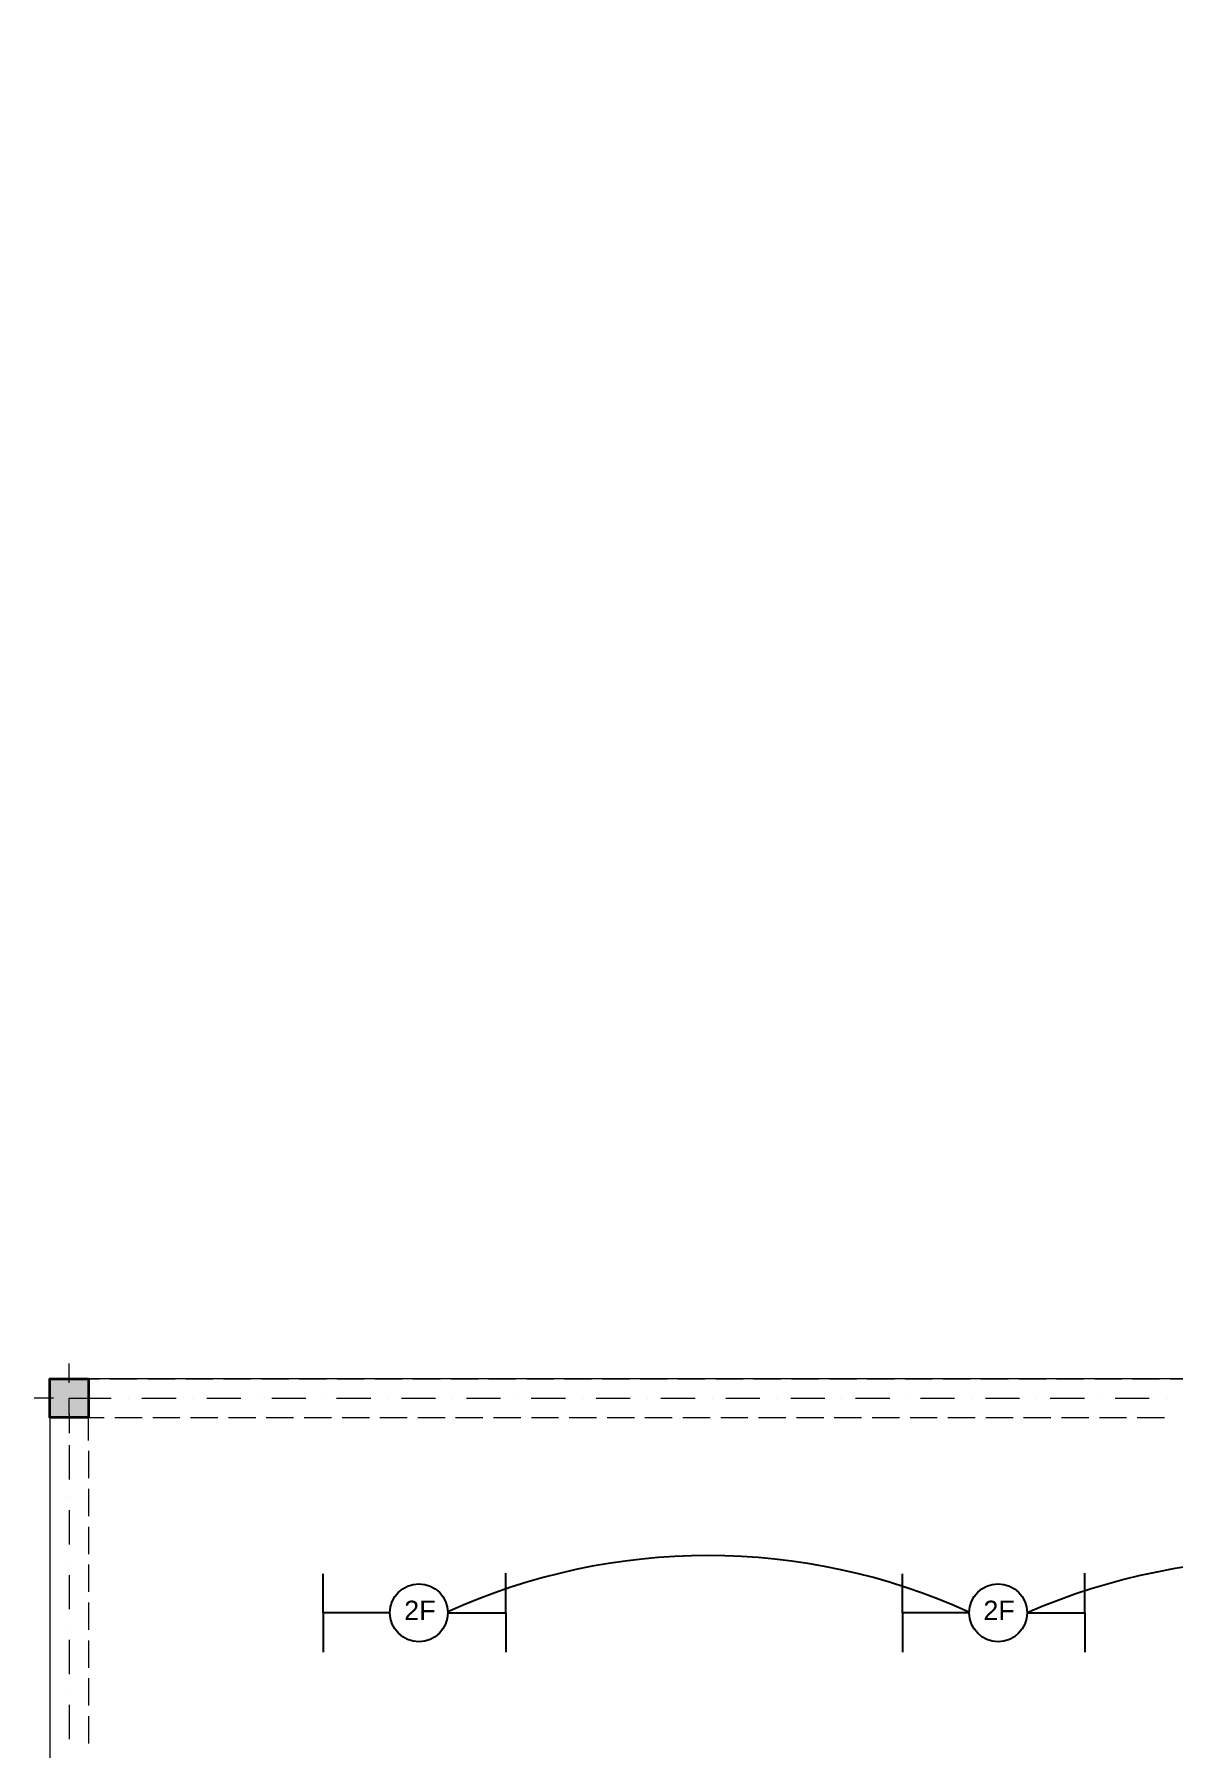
# Model space of a CAD drawing. Header units: inches. Extents: x 206002 to 410047, y 60394 to 83306.
# Drawn here: x 207022 to 212924, y 72378 to 81254 of the extents above; entities that cross this region are included whole.
import ezdxf

# ---------------------------------------------------------------- set-up
doc = ezdxf.new("R2010")
doc.units = ezdxf.units.IN
doc.header["$MEASUREMENT"] = 0
doc.layers.add('LIGHTING', color=1, linetype='Continuous')
doc.layers.add('PDF_Structural - Bearing', color=7, linetype='Continuous')
doc.styles.get("Standard").update_dxf_attribs({"font": 'arial.ttf'})

msp = doc.modelspace()

# ---------------------------------------------------------------- linework, layer by layer
at = {"layer": 'LIGHTING'}
for p, q in [((208518.4, 73082), (208518.4, 73284)), ((209464, 73082), (209464, 73287.3)), ((211518.4, 73082), (211518.4, 73284)), ((212464, 73082), (212464, 73287.3)), ((208864.2, 73082), (208518.4, 73082)), ((208518.4, 73082), (208518.4, 72877.9)), ((209164.2, 73082), (209464, 73082)), ((209464, 73082), (209464, 72877.9)), ((211864.2, 73082), (211518.4, 73082)), ((211518.4, 73082), (211518.4, 72877.9)), ((212164.2, 73082), (212464, 73082)), ((212464, 73082), (212464, 72877.9))]:
    msp.add_line(p, q, dxfattribs=at)
for centre in [(209014.2, 73082), (212014.2, 73082)]:
    msp.add_circle(centre, 150, dxfattribs=at)
for centre, radius, start, end in [((210511.6, 70119.8), 3258.7, 65.51306, 114.44537), ((213518.5, 69948), 3414.1, 66.2857, 113.37071)]:
    msp.add_arc(centre, radius, start, end, dxfattribs=at)
at = {"layer": 'PDF_Structural - Bearing', "lineweight": 18}
msp.add_lwpolyline([(271070.4, 74292.9), (240590.2, 74292.9), (240590.2, 81254.4), (237582.3, 81254.4), (237582.3, 74292.9), (207102.1, 74292.9), (207102.1, 65369.4), (216627.1, 65369.4), (216627.1, 63865.4), (261745.9, 63865.4), (261745.9, 65369.4), (271070.4, 65369.4)], close=True, dxfattribs=at)
at = {"layer": 'PDF_Structural - Bearing', "lineweight": 0}
for points in [[(207202.3, 74272.8), (207202.3, 74373.1)], [(207122.1, 74192.6), (207021.9, 74192.6)], [(207202.3, 74192.6), (207202.3, 74192.6)], [(207282.6, 74192.6), (207382.8, 74192.6)], [(207202.3, 74112.4), (207202.3, 74012.1)]]:
    msp.add_lwpolyline(points, dxfattribs=at)
at = {"layer": 'PDF_Structural - Bearing', "lineweight": 18}
for points in [[(207102.1, 74170.7), (207102.1, 74292.9), (207162.9, 74292.9)], [(207217.6, 74292.9), (207359.1, 74292.9)], [(207413.7, 74292.9), (207555.2, 74292.9)], [(207609.8, 74292.9), (207751.3, 74292.9)], [(207806, 74292.9), (207947.4, 74292.9)], [(208002.1, 74292.9), (208143.6, 74292.9)], [(208198.2, 74292.9), (208339.7, 74292.9)], [(208394.3, 74292.9), (208535.8, 74292.9)], [(208590.5, 74292.9), (208732, 74292.9)], [(208786.6, 74292.9), (208928.1, 74292.9)], [(208982.7, 74292.9), (209124.2, 74292.9)], [(209178.9, 74292.9), (209320.3, 74292.9)], [(209375, 74292.9), (209516.5, 74292.9)], [(209571.1, 74292.9), (209712.6, 74292.9)], [(209767.2, 74292.9), (209908.7, 74292.9)], [(209963.4, 74292.9), (210104.8, 74292.9)], [(210159.5, 74292.9), (210301, 74292.9)], [(210355.6, 74292.9), (210497.1, 74292.9)], [(210551.7, 74292.9), (210693.2, 74292.9)], [(210747.9, 74292.9), (210889.4, 74292.9)], [(210944, 74292.9), (211085.5, 74292.9)], [(211140.1, 74292.9), (211281.6, 74292.9)], [(211336.3, 74292.9), (211477.7, 74292.9)], [(211532.4, 74292.9), (211673.9, 74292.9)], [(211728.5, 74292.9), (211870, 74292.9)], [(211924.6, 74292.9), (212066.1, 74292.9)], [(212120.8, 74292.9), (212262.2, 74292.9)], [(212316.9, 74292.9), (212458.4, 74292.9)], [(212513, 74292.9), (212654.5, 74292.9)], [(212709.1, 74292.9), (212850.7, 74292.9)], [(212905.3, 74292.9), (213046.8, 74292.9)], [(207102.1, 74116.1), (207102.1, 73974.6)], [(207302.6, 73974.6), (207302.6, 74092.3), (207384.4, 74092.3)], [(207439, 74092.3), (207580.5, 74092.3)], [(207635.1, 74092.3), (207776.6, 74092.3)], [(207831.3, 74092.3), (207972.8, 74092.3)], [(208027.4, 74092.3), (208168.9, 74092.3)], [(208223.5, 74092.3), (208365, 74092.3)], [(208419.7, 74092.3), (208561.1, 74092.3)], [(208615.8, 74092.3), (208757.3, 74092.3)], [(208811.9, 74092.3), (208953.4, 74092.3)], [(209008, 74092.3), (209149.5, 74092.3)], [(209204.2, 74092.3), (209345.7, 74092.3)], [(209400.3, 74092.3), (209541.8, 74092.3)], [(209596.4, 74092.3), (209737.9, 74092.3)], [(209792.6, 74092.3), (209934, 74092.3)], [(209988.7, 74092.3), (210130.2, 74092.3)], [(210184.8, 74092.3), (210326.3, 74092.3)], [(210380.9, 74092.3), (210522.4, 74092.3)], [(210577.1, 74092.3), (210718.5, 74092.3)], [(210773.2, 74092.3), (210914.7, 74092.3)], [(210969.3, 74092.3), (211110.8, 74092.3)], [(211165.4, 74092.3), (211306.9, 74092.3)], [(211361.6, 74092.3), (211503.1, 74092.3)], [(211557.7, 74092.3), (211699.2, 74092.3)], [(211753.8, 74092.3), (211895.3, 74092.3)], [(211950, 74092.3), (212091.4, 74092.3)], [(212146.1, 74092.3), (212287.6, 74092.3)], [(212342.2, 74092.3), (212483.7, 74092.3)], [(212538.3, 74092.3), (212679.8, 74092.3)], [(212734.5, 74092.3), (212875.9, 74092.3)], [(207102.1, 73920), (207102.1, 73778.5)], [(207302.6, 73920), (207302.6, 73778.5)], [(207102.1, 73723.9), (207102.1, 73582.4)], [(207302.6, 73723.9), (207302.6, 73582.4)], [(207102.1, 73527.7), (207102.1, 73386.2)], [(207302.6, 73527.7), (207302.6, 73386.2)], [(207102.1, 73331.5), (207102.1, 73190)], [(207302.6, 73331.5), (207302.6, 73190)], [(207102.1, 73135.4), (207102.1, 72993.9)], [(207302.6, 73135.4), (207302.6, 72993.9)], [(207102.1, 72939.3), (207102.1, 72797.8)], [(207302.6, 72939.3), (207302.6, 72797.8)], [(207102.1, 72743.2), (207102.1, 72601.7)], [(207302.6, 72743.2), (207302.6, 72601.7)], [(207102.1, 72547.1), (207102.1, 72405.6)], [(207302.6, 72547.1), (207302.6, 72405.6)]]:
    msp.add_lwpolyline(points, dxfattribs=at)
at = {"layer": 'PDF_Structural - Bearing', "lineweight": 35}
msp.add_lwpolyline([(207302.6, 74292.9), (207302.6, 74092.3), (207102.1, 74092.3), (207102.1, 74292.9)], close=True, dxfattribs=at)
at = {"layer": 'PDF_Structural - Bearing', "lineweight": 15}
for points in [[(207141.6, 74258.8), (207141.6, 74258.8)], [(207141.6, 74208.6), (207141.6, 74208.6)], [(207185.1, 74283.8), (207185.1, 74283.8)], [(207185.1, 74233.7), (207185.1, 74233.7)], [(207228.5, 74258.8), (207228.5, 74258.8)], [(207228.5, 74208.6), (207228.5, 74208.6)], [(207271.9, 74283.8), (207271.9, 74283.8)], [(207271.9, 74233.7), (207271.9, 74233.7)], [(207141.6, 74158.5), (207141.6, 74158.5)], [(207185.1, 74183.6), (207185.1, 74183.6)], [(207185.1, 74133.4), (207185.1, 74133.4)], [(207228.5, 74158.5), (207228.5, 74158.5)], [(207271.9, 74183.6), (207271.9, 74183.6)], [(207271.9, 74133.4), (207271.9, 74133.4)], [(207141.6, 74108.4), (207141.6, 74108.4)], [(207228.5, 74108.4), (207228.5, 74108.4)]]:
    msp.add_lwpolyline(points, dxfattribs=at)
at = {"layer": 'PDF_Structural - Bearing', "lineweight": 20}
for points in [[(207202.3, 74108.5), (207202.3, 74192.6), (207420.5, 74192.6)], [(207508.9, 74192.6), (207508.9, 74192.6)], [(207579.7, 74192.6), (207756.5, 74192.6)], [(207844.9, 74192.6), (207844.9, 74192.6)], [(207915.7, 74192.6), (208092.5, 74192.6)], [(208181, 74192.6), (208181, 74192.6)], [(208251.7, 74192.6), (208428.6, 74192.6)], [(208517, 74192.6), (208517, 74192.6)], [(208587.7, 74192.6), (208764.6, 74192.6)], [(208853, 74192.6), (208853, 74192.6)], [(208923.7, 74192.6), (209100.6, 74192.6)], [(209189, 74192.6), (209189, 74192.6)], [(209259.8, 74192.6), (209436.6, 74192.6)], [(209525.1, 74192.6), (209525.1, 74192.6)], [(209595.8, 74192.6), (209772.7, 74192.6)], [(209861.1, 74192.6), (209861.1, 74192.6)], [(209931.8, 74192.6), (210108.7, 74192.6)], [(210197.1, 74192.6), (210197.1, 74192.6)], [(210267.8, 74192.6), (210444.7, 74192.6)], [(210533.1, 74192.6), (210533.1, 74192.6)], [(210603.9, 74192.6), (210780.7, 74192.6)], [(210869.2, 74192.6), (210869.2, 74192.6)], [(210939.9, 74192.6), (211116.7, 74192.6)], [(211205.2, 74192.6), (211205.2, 74192.6)], [(211275.9, 74192.6), (211452.8, 74192.6)], [(211541.2, 74192.6), (211541.2, 74192.6)], [(211611.9, 74192.6), (211788.8, 74192.6)], [(211877.2, 74192.6), (211877.2, 74192.6)], [(211948, 74192.6), (212124.8, 74192.6)], [(212213.2, 74192.6), (212213.2, 74192.6)], [(212284, 74192.6), (212460.8, 74192.6)], [(212549.3, 74192.6), (212549.3, 74192.6)], [(212620, 74192.6), (212796.8, 74192.6)], [(212885.3, 74192.6), (212885.3, 74192.6)], [(207202.3, 74020), (207202.3, 74020)], [(207202.3, 73949.3), (207202.3, 73772.5)], [(207202.3, 73684), (207202.3, 73684)], [(207202.3, 73613.3), (207202.3, 73436.4)], [(207202.3, 73348), (207202.3, 73348)], [(207202.3, 73277.3), (207202.3, 73100.4)], [(207202.3, 73012), (207202.3, 73012)], [(207202.3, 72941.2), (207202.3, 72764.4)], [(207202.3, 72676), (207202.3, 72676)], [(207202.3, 72605.2), (207202.3, 72428.3)]]:
    msp.add_lwpolyline(points, dxfattribs=at)
at = {"layer": 'PDF_Structural - Bearing', "color": 7, "lineweight": 0, "true_color": 0xffffff, "transparency": 33554559}
msp.add_solid([(207302.6, 74292.9), (207302.6, 74092.3), (207102.1, 74292.9), (207102.1, 74092.3)], dxfattribs=at)

# ---------------------------------------------------------------- texts
at = {"layer": 'LIGHTING', "insert": (208937.8, 73144.6), "char_height": 100, "attachment_point": 1}
msp.add_mtext_dynamic_manual_height_columns('2F', width=175.49, gutter_width=1, heights=[0], dxfattribs=at)
at = {"layer": 'LIGHTING', "insert": (211937.8, 73144.6), "char_height": 100, "attachment_point": 1, "rotation": 360}
msp.add_mtext_dynamic_manual_height_columns('2F', width=175.49, gutter_width=1, heights=[0], dxfattribs=at)

doc.saveas('drawing.dxf')
